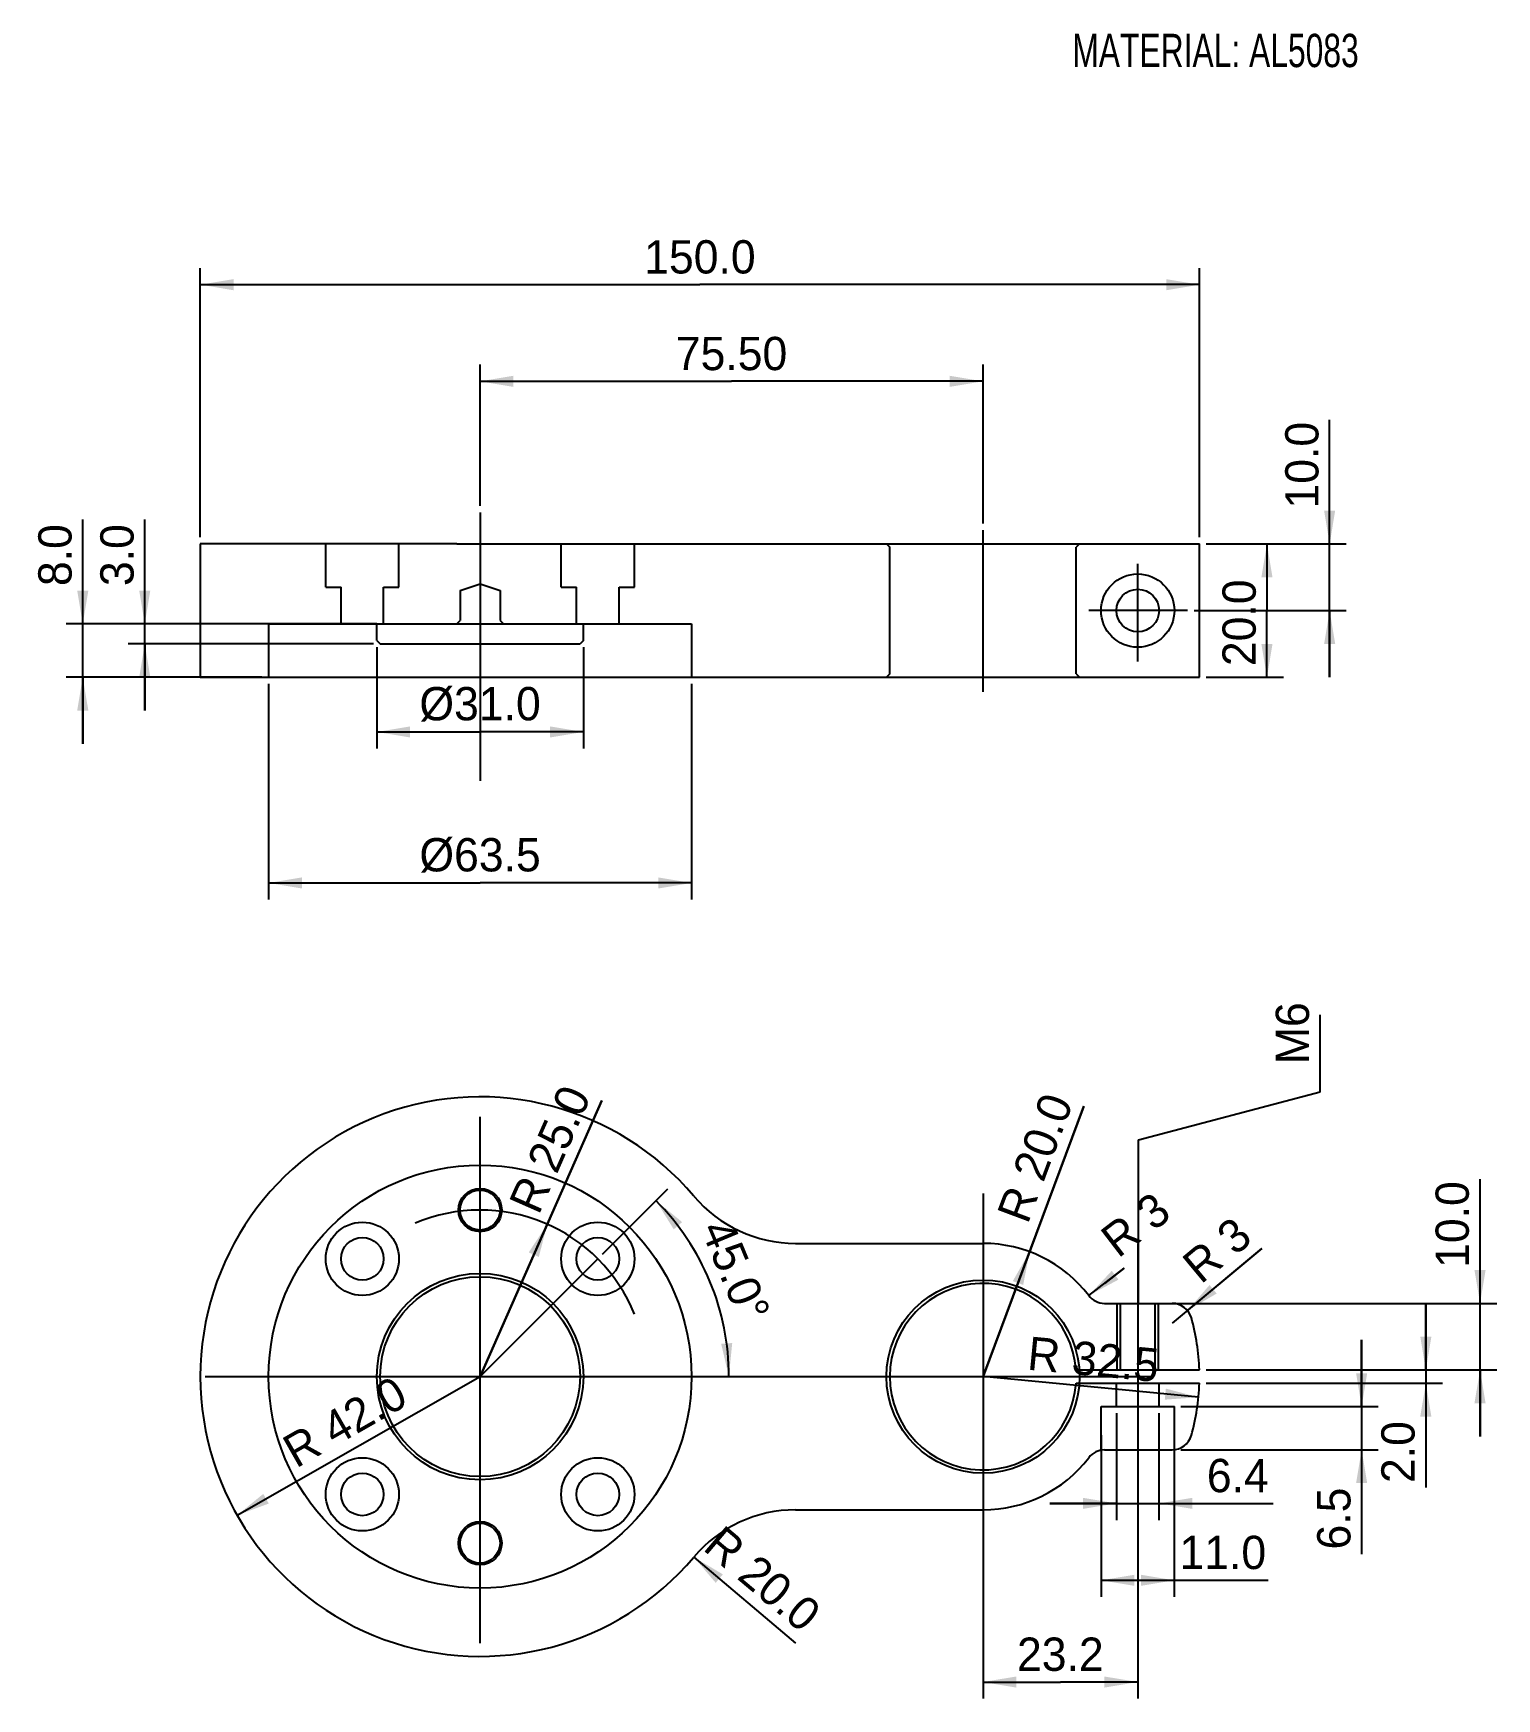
# Model space of a CAD drawing. Extents: x -67 to 153, y -48 to 202.
import ezdxf

# ---------------------------------------------------------------- set-up
doc = ezdxf.new("R2010")
doc.units = 0
doc.header["$MEASUREMENT"] = 0
for name, pattern in [('center', [0]), ('dashed', [0]), ('solid', [0])]:
    doc.linetypes.add(name, pattern=pattern)
doc.layers.add('2', color=7, linetype='solid')
doc.dimstyles.get("Standard").update_dxf_attribs({"dimtxt": 0.18, "dimasz": 0.18, "dimexe": 0.18, "dimexo": 0.0625, "dimgap": 0.09, "dimtad": 0, "dimtih": 1, "dimtoh": 1, "dimdec": 4, "dimzin": 0, "dimdsep": 46, "dimtxsty": 'Standard', "dimcen": 0.09, "dimadec": 0, "dimazin": 0, "dimtfac": 1, "dimtdec": 4, "dimtofl": 0, "dimtmove": 0, "dimatfit": 0, "dimfxl": 0, "dimtolj": 1, "dimtzin": 0, "dimarcsym": 0})

# ---------------------------------------------------------------- blocks, each defined once
blk = doc.blocks.new('*D0')
at = {"layer": '2', "color": 4, "linetype": 'solid'}
for p, q in [((-50.34, 113, 0), (-50.34, 128.66, 0)), ((-15.48, 113, 0), (-52.84, 113, 0)), ((-50.34, 100, 0), (-50.34, 113, 0)), ((-16, 110, 0), (-52.84, 110, 0)), ((-50.34, 110, 0), (-50.34, 100, 0))]:
    blk.add_line(p, q, dxfattribs=at)
for points in [[(-51.17, 118, 0), (-49.51, 118, 0), (-50.34, 113, 0)], [(-49.51, 105, 0), (-51.17, 105, 0), (-50.34, 110, 0)]]:
    blk.add_solid(points, dxfattribs=at)
at = {"layer": '2', "color": 4, "linetype": 'solid', "insert": (-54.48, 123.33, 0), "char_height": 5, "width": 9.548981086e-314, "attachment_point": 5, "rotation": 90}
blk.add_mtext('{\\H5.000000;3.0}', dxfattribs=at)
blk = doc.blocks.new('*D1')
at = {"layer": '2', "color": 4, "linetype": 'solid'}
for p, q in [((-15.5, 109.5, 0), (-15.5, 94.28, 0)), ((15.5, 109.5, 0), (15.5, 94.28, 0)), ((-15.5, 96.78, 0), (0, 96.78, 0)), ((15.5, 96.78, 0), (0, 96.78, 0))]:
    blk.add_line(p, q, dxfattribs=at)
for points in [[(-10.5, 97.61, 0), (-10.5, 95.95, 0), (-15.5, 96.78, 0)], [(10.5, 95.95, 0), (10.5, 97.61, 0), (15.5, 96.78, 0)]]:
    blk.add_solid(points, dxfattribs=at)
at = {"layer": '2', "color": 4, "linetype": 'solid', "insert": (0, 100.93, 0), "char_height": 5, "attachment_point": 5}
blk.add_mtext('{\\H5.000000;%%C31.0}', dxfattribs=at)
blk = doc.blocks.new('*D2')
at = {"layer": '2', "color": 4, "linetype": 'solid'}
for p, q in [((-31.75, 104, 0), (-31.75, 71.61, 0)), ((31.75, 104, 0), (31.75, 71.61, 0)), ((-31.75, 74.11, 0), (0, 74.11, 0)), ((31.75, 74.11, 0), (0, 74.11, 0))]:
    blk.add_line(p, q, dxfattribs=at)
for points in [[(-26.75, 74.94, 0), (-26.75, 73.28, 0), (-31.75, 74.11, 0)], [(26.75, 73.28, 0), (26.75, 74.94, 0), (31.75, 74.11, 0)]]:
    blk.add_solid(points, dxfattribs=at)
at = {"layer": '2', "color": 4, "linetype": 'solid', "insert": (0, 78.25, 0), "char_height": 5, "attachment_point": 5}
blk.add_mtext('{\\H5.000000;%%C63.5}', dxfattribs=at)
blk = doc.blocks.new('*D3')
at = {"layer": '2', "color": 4, "linetype": 'solid'}
for p, q in [((0, 130.75, 0), (0, 151.92, 0)), ((75.5, 128.07, 0), (75.5, 151.92, 0)), ((0, 149.42, 0), (37.75, 149.42, 0)), ((75.5, 149.42, 0), (37.75, 149.42, 0))]:
    blk.add_line(p, q, dxfattribs=at)
for points in [[(5, 150.25, 0), (5, 148.58, 0), (0, 149.42, 0)], [(70.5, 148.58, 0), (70.5, 150.25, 0), (75.5, 149.42, 0)]]:
    blk.add_solid(points, dxfattribs=at)
at = {"layer": '2', "color": 4, "linetype": 'solid', "insert": (37.75, 153.56, 0), "char_height": 5, "attachment_point": 5}
blk.add_mtext('{\\H5.000000;75.50}', dxfattribs=at)
blk = doc.blocks.new('*D4')
at = {"layer": '2', "color": 4, "linetype": 'solid'}
for p, q in [((-42, 126, 0), (-42, 166.43, 0)), ((108, 126, 0), (108, 166.43, 0)), ((-42, 163.93, 0), (33, 163.93, 0)), ((108, 163.93, 0), (33, 163.93, 0))]:
    blk.add_line(p, q, dxfattribs=at)
for points in [[(-37, 164.76, 0), (-37, 163.09, 0), (-42, 163.93, 0)], [(103, 163.09, 0), (103, 164.76, 0), (108, 163.93, 0)]]:
    blk.add_solid(points, dxfattribs=at)
at = {"layer": '2', "color": 4, "linetype": 'solid', "insert": (33, 168.07, 0), "char_height": 5, "attachment_point": 5}
blk.add_mtext('{\\H5.000000;150.0}', dxfattribs=at)
blk = doc.blocks.new('*D10')
at = {"layer": '2', "color": 4, "linetype": 'solid'}
blk.add_line((32.09, -27.1, 0), (47.37, -40, 0), dxfattribs=at)
blk.add_solid([(36.45, -29.69, 0), (35.37, -30.96, 0), (32.09, -27.1, 0)], dxfattribs=at)
at = {"layer": '2', "color": 4, "linetype": 'solid', "insert": (42.4, -30.38, 0), "char_height": 5, "attachment_point": 5, "rotation": 319.8222}
blk.add_mtext('{\\H5.000000;R 20.0}', dxfattribs=at)
blk = doc.blocks.new('*D11')
at = {"layer": '2', "color": 4, "linetype": 'solid'}
blk.add_line((-36.48, -20.82, 0), (0, 0, 0), dxfattribs=at)
blk.add_solid([(-32.55, -17.61, 0), (-31.72, -19.06, 0), (-36.48, -20.82, 0)], dxfattribs=at)
at = {"layer": '2', "color": 4, "linetype": 'solid', "insert": (-20.29, -6.81, 0), "char_height": 5, "attachment_point": 5, "rotation": 29.7106}
blk.add_mtext('{\\H5.000000;R 42.0}', dxfattribs=at)
blk = doc.blocks.new('*D12')
at = {"layer": '2', "color": 4, "linetype": 'solid'}
for p, q in [((91.37, 12.17, 0), (96.71, 16.27, 0)), ((96.71, 16.27, 0), (93.75, 14, 0))]:
    blk.add_line(p, q, dxfattribs=at)
blk.add_solid([(94.83, 15.88, 0), (95.84, 14.56, 0), (91.37, 12.17, 0)], dxfattribs=at)
at = {"layer": '2', "color": 4, "linetype": 'solid', "insert": (98.41, 22.8, 0), "char_height": 5, "attachment_point": 5, "rotation": 37.4952}
blk.add_mtext('{\\H5.000000;R 3}', dxfattribs=at)
blk = doc.blocks.new('*D13')
at = {"layer": '2', "color": 4, "linetype": 'solid'}
for p, q in [((95.52, -5.5, 0), (95.52, -21.53, 0)), ((101.92, -5.5, 0), (101.92, -21.53, 0)), ((95.52, -19.03, 0), (85.52, -19.03, 0)), ((85.52, -19.03, 0), (101.92, -19.03, 0)), ((101.92, -19.03, 0), (119.08, -19.03, 0))]:
    blk.add_line(p, q, dxfattribs=at)
for points in [[(90.52, -19.86, 0), (90.52, -18.2, 0), (95.52, -19.03, 0)], [(106.92, -18.2, 0), (106.92, -19.86, 0), (101.92, -19.03, 0)]]:
    blk.add_solid(points, dxfattribs=at)
at = {"layer": '2', "color": 4, "linetype": 'solid', "insert": (113.75, -14.89, 0), "char_height": 5, "attachment_point": 5}
blk.add_mtext('{\\H5.000000;6.4}', dxfattribs=at)
blk = doc.blocks.new('*D14')
at = {"layer": '2', "color": 4, "linetype": 'solid'}
for p, q in [((93.22, -8.77, 0), (93.22, -33.08, 0)), ((104.22, -8.74, 0), (104.22, -33.08, 0)), ((93.22, -30.58, 0), (104.22, -30.58, 0)), ((104.22, -30.58, 0), (104.22, -30.58, 0)), ((104.22, -30.58, 0), (118.33, -30.58, 0))]:
    blk.add_line(p, q, dxfattribs=at)
for points in [[(98.22, -29.75, 0), (98.22, -31.41, 0), (93.22, -30.58, 0)], [(99.22, -31.41, 0), (99.22, -29.75, 0), (104.22, -30.58, 0)]]:
    blk.add_solid(points, dxfattribs=at)
at = {"layer": '2', "color": 4, "linetype": 'solid', "insert": (111.5, -26.43, 0), "char_height": 5, "attachment_point": 5}
blk.add_mtext('{\\H5.000000;11.0}', dxfattribs=at)
blk = doc.blocks.new('*D15')
at = {"layer": '2', "color": 4, "linetype": 'solid'}
for p, q in [((132.34, -4.5, 0), (132.34, 5.5, 0)), ((132.34, 5.5, 0), (132.34, -10.98, 0)), ((105.22, -4.5, 0), (134.84, -4.5, 0)), ((105.22, -10.98, 0), (134.84, -10.98, 0)), ((132.34, -10.98, 0), (132.34, -26.64, 0))]:
    blk.add_line(p, q, dxfattribs=at)
for points in [[(131.51, 0.5, 0), (133.17, 0.5, 0), (132.34, -4.5, 0)], [(133.17, -15.98, 0), (131.51, -15.98, 0), (132.34, -10.98, 0)]]:
    blk.add_solid(points, dxfattribs=at)
at = {"layer": '2', "color": 4, "linetype": 'solid', "insert": (128.2, -21.31, 0), "char_height": 5, "attachment_point": 5, "rotation": 90}
blk.add_mtext('{\\H5.000000;6.5}', dxfattribs=at)
blk = doc.blocks.new('*D16')
at = {"layer": '2', "color": 4, "linetype": 'solid'}
for p, q in [((117.37, 19.21, 0), (103.89, 8, 0)), ((106.2, 9.92, 0), (117.37, 19.21, 0))]:
    blk.add_line(p, q, dxfattribs=at)
blk.add_solid([(109.51, 13.75, 0), (110.58, 12.47, 0), (106.2, 9.92, 0)], dxfattribs=at)
at = {"layer": '2', "color": 4, "linetype": 'solid', "insert": (110.63, 18.99, 0), "char_height": 5, "attachment_point": 5, "rotation": 39.7391}
blk.add_mtext('{\\H5.000000;R 3}', dxfattribs=at)
blk = doc.blocks.new('*D17')
at = {"layer": '2', "color": 4, "linetype": 'solid'}
blk.add_line((107.85, -3.1, 0), (75.5, 0, 0), dxfattribs=at)
blk.add_solid([(102.79, -3.46, 0), (102.95, -1.8, 0), (107.85, -3.1, 0)], dxfattribs=at)
at = {"layer": '2', "color": 4, "linetype": 'solid', "insert": (92.07, 2.57, 0), "char_height": 5, "attachment_point": 5, "rotation": 354.5182}
blk.add_mtext('{\\H5.000000;R 32.5}', dxfattribs=at)
blk = doc.blocks.new('*D18')
at = {"layer": '2', "color": 4, "linetype": 'solid'}
for p, q in [((75.5, -0.38, 0), (75.5, -48.35, 0)), ((98.72, -1, 0), (98.72, -48.35, 0)), ((75.5, -45.85, 0), (87.11, -45.85, 0)), ((98.72, -45.85, 0), (87.11, -45.85, 0))]:
    blk.add_line(p, q, dxfattribs=at)
for points in [[(80.5, -45.02, 0), (80.5, -46.69, 0), (75.5, -45.85, 0)], [(93.72, -46.69, 0), (93.72, -45.02, 0), (98.72, -45.85, 0)]]:
    blk.add_solid(points, dxfattribs=at)
at = {"layer": '2', "color": 4, "linetype": 'solid', "insert": (87.11, -41.71, 0), "char_height": 5, "attachment_point": 5}
blk.add_mtext('{\\H5.000000;23.2}', dxfattribs=at)
blk = doc.blocks.new('*D19')
at = {"layer": '2', "color": 4, "linetype": 'solid'}
for p, q in [((126.12, 42.73, 0), (126.12, 54.3, 0)), ((98.82, 35.57, 0), (126.12, 42.73, 0)), ((98.82, 11, 0), (98.82, 35.57, 0))]:
    blk.add_line(p, q, dxfattribs=at)
at = {"layer": '2', "color": 4, "linetype": 'solid', "insert": (121.98, 51.55, 0), "char_height": 5, "attachment_point": 5, "rotation": 90}
blk.add_mtext('{\\H5.000000;M6}', dxfattribs=at)
blk = doc.blocks.new('*D20')
at = {"layer": '2', "color": 4, "linetype": 'solid'}
for p, q in [((150.12, 11, 0), (150.12, 29.66, 0)), ((102.82, 11, 0), (152.62, 11, 0)), ((150.12, -9, 0), (150.12, 11, 0)), ((108.98, 1, 0), (152.62, 1, 0)), ((150.12, 1, 0), (150.12, -9, 0))]:
    blk.add_line(p, q, dxfattribs=at)
for points in [[(149.28, 16, 0), (150.95, 16, 0), (150.12, 11, 0)], [(150.95, -4, 0), (149.28, -4, 0), (150.12, 1, 0)]]:
    blk.add_solid(points, dxfattribs=at)
at = {"layer": '2', "color": 4, "linetype": 'solid', "insert": (145.97, 22.83, 0), "char_height": 5, "attachment_point": 5, "rotation": 90}
blk.add_mtext('{\\H5.000000;10.0}', dxfattribs=at)
blk = doc.blocks.new('*D21')
at = {"layer": '2', "color": 4, "linetype": 'solid'}
for p, q in [((141.98, 1, 0), (141.98, 11, 0)), ((141.98, 11, 0), (141.98, -1, 0)), ((108.98, 1, 0), (144.48, 1, 0)), ((108.98, -1, 0), (144.48, -1, 0)), ((141.98, -1, 0), (141.98, -16.66, 0))]:
    blk.add_line(p, q, dxfattribs=at)
for points in [[(141.14, 6, 0), (142.81, 6, 0), (141.98, 1, 0)], [(142.81, -6, 0), (141.14, -6, 0), (141.98, -1, 0)]]:
    blk.add_solid(points, dxfattribs=at)
at = {"layer": '2', "color": 4, "linetype": 'solid', "insert": (137.83, -11.33, 0), "char_height": 5, "attachment_point": 5, "rotation": 90}
blk.add_mtext('{\\H5.000000;2.0}', dxfattribs=at)
blk = doc.blocks.new('*D22')
at = {"layer": '2', "color": 4, "linetype": 'solid'}
for p, q in [((75.5, 0, 0), (90.66, 40.59, 0)), ((90.66, 40.59, 0), (75.5, 0, 0)), ((82.5, 18.74, 0), (75.5, 0, 0))]:
    blk.add_line(p, q, dxfattribs=at)
blk.add_solid([(81.53, 13.76, 0), (79.97, 14.34, 0), (82.5, 18.74, 0)], dxfattribs=at)
at = {"layer": '2', "color": 4, "linetype": 'solid', "insert": (83.34, 32.84, 0), "char_height": 5, "attachment_point": 5, "rotation": 69.5187}
blk.add_mtext('{\\H5.000000;R 20.0}', dxfattribs=at)
blk = doc.blocks.new('*D23')
at = {"layer": '2', "color": 4, "linetype": 'solid'}
for p, q in [((-59.65, 113, 0), (-59.65, 128.66, 0)), ((-32.75, 113, 0), (-62.15, 113, 0)), ((-59.65, 95, 0), (-59.65, 113, 0)), ((-32.75, 105, 0), (-62.15, 105, 0)), ((-59.65, 105, 0), (-59.65, 95, 0))]:
    blk.add_line(p, q, dxfattribs=at)
for points in [[(-60.48, 118, 0), (-58.81, 118, 0), (-59.65, 113, 0)], [(-58.81, 100, 0), (-60.48, 100, 0), (-59.65, 105, 0)]]:
    blk.add_solid(points, dxfattribs=at)
at = {"layer": '2', "color": 4, "linetype": 'solid', "insert": (-63.79, 123.33, 0), "char_height": 5, "attachment_point": 5, "rotation": 90}
blk.add_mtext('{\\H5.000000;8.0}', dxfattribs=at)
blk = doc.blocks.new('*D24')
at = {"layer": '2', "color": 4, "linetype": 'solid'}
for p, q in [((109, 125, 0), (120.63, 125, 0)), ((118.13, 125, 0), (118.13, 115, 0)), ((118.13, 105, 0), (118.13, 115, 0)), ((109, 105, 0), (120.63, 105, 0))]:
    blk.add_line(p, q, dxfattribs=at)
for points in [[(118.96, 120, 0), (117.29, 120, 0), (118.13, 125, 0)], [(117.29, 110, 0), (118.96, 110, 0), (118.13, 105, 0)]]:
    blk.add_solid(points, dxfattribs=at)
at = {"layer": '2', "color": 4, "linetype": 'solid', "insert": (113.98, 113.17, 0), "char_height": 5, "attachment_point": 5, "rotation": 90}
blk.add_mtext('{\\H5.000000;20.0}', dxfattribs=at)
blk = doc.blocks.new('*D25')
at = {"layer": '2', "color": 4, "linetype": 'solid'}
for p, q in [((127.54, 125, 0), (127.54, 143.66, 0)), ((109, 125, 0), (130.04, 125, 0)), ((127.54, 105, 0), (127.54, 125, 0)), ((107.21, 115, 0), (130.04, 115, 0)), ((127.54, 115, 0), (127.54, 105, 0))]:
    blk.add_line(p, q, dxfattribs=at)
for points in [[(126.71, 130, 0), (128.37, 130, 0), (127.54, 125, 0)], [(128.37, 110, 0), (126.71, 110, 0), (127.54, 115, 0)]]:
    blk.add_solid(points, dxfattribs=at)
at = {"layer": '2', "color": 4, "linetype": 'solid', "insert": (123.4, 136.83, 0), "char_height": 5, "attachment_point": 5, "rotation": 90}
blk.add_mtext('{\\H5.000000;10.0}', dxfattribs=at)
blk = doc.blocks.new('*D26')
at = {"layer": '2', "color": 4, "linetype": 'solid'}
for p, q in [((0, 0, 0), (18.27, 41.46, 0)), ((18.27, 41.46, 0), (0, 0, 0)), ((10.08, 22.88, 0), (0, 0, 0))]:
    blk.add_line(p, q, dxfattribs=at)
blk.add_solid([(8.82, 17.97, 0), (7.3, 18.64, 0), (10.08, 22.88, 0)], dxfattribs=at)
at = {"layer": '2', "color": 4, "linetype": 'solid', "insert": (10.51, 34.14, 0), "char_height": 5, "attachment_point": 5, "rotation": 66.2248}
blk.add_mtext('{\\H5.000000;R 25.0}', dxfattribs=at)
blk = doc.blocks.new('*D27')
at = {"layer": '2', "color": 4, "linetype": 'solid'}
for p, q in [((18.38, 18.38, 0), (28.18, 28.18, 0)), ((37.35, 0, 0), (37.35, 0, 0))]:
    blk.add_line(p, q, dxfattribs=at)
for start, end in [(22.5, 45), (0, 22.5)]:
    blk.add_arc((0, 0, 0), 37.35, start, end, dxfattribs=at)
for points in [[(30.33, 23.2, 0), (29.08, 22.1, 0), (26.41, 26.41, 0)], [(36.19, 4.93, 0), (37.85, 5.04, 0), (37.35, 0, 0)]]:
    blk.add_solid(points, dxfattribs=at)
at = {"layer": '2', "color": 4, "linetype": 'solid', "insert": (38.34, 15.88, 0), "char_height": 5, "attachment_point": 5, "rotation": 292.5}
blk.add_mtext('{\\H5.000000;45.0%%D}', dxfattribs=at)

msp = doc.modelspace()

# ---------------------------------------------------------------- linework, layer by layer
at = {"layer": '2', "color": 2, "linetype": 'center'}
for p, q in [((0, 129.75, 0.00034), (0, 89.46011, 0.00034)), ((75.5, 102.7886, 0.00034), (75.5, 127.06906, 0.00034)), ((98.72443, 107.34119, 0.00034), (98.72443, 122.01063, 0.00034)), ((106.20982, 115, 0.00034), (91.37176, 115, 0.00034)), ((0, -40, 0.00034), (0, 39.01298, 0.00034)), ((75.5, 27.5, 0.00034), (75.5, -26.25777, 0.00034)), ((98.72443, 20, 0.00034), (98.72443, -20, 0.00034)), ((-41.25, 0, 0.00034), (101.1505, 0, 0.00034))]:
    msp.add_line(p, q, dxfattribs=at)
at = {"layer": '2', "color": 1, "linetype": 'solid'}
for p, q in [((-42, 125, 0.00034), (-42, 105, 0.00034)), ((-3.5, 125, 0.00034), (-42, 125, 0.00034)), ((-3.5, 125, 0.00034), (5.64715, 125, 0.00034)), ((3.5, 125, 0.00034), (108, 125, 0.00034)), ((108, 105, 0.00034), (108, 125, 0.00034)), ((3, 113.5, 0.00034), (3.5, 113, 0.00034)), ((-15.5, 110.5, 0.00034), (-15, 110, 0.00034)), ((15.5, 110.5, 0.00034), (15, 110, 0.00034)), ((-42, 105, 0.00034), (0, 105, 0.00034)), ((0, 105, 0.00034), (108, 105, 0.00034)), ((47.37088, 20, 0.00034), (75.5, 20, 0.00034)), ((93.74829, 11, 0.00034), (103.89454, 11, 0.00034)), ((89.46424, 1, 0.00034), (107.98461, 1, 0.00034)), ((89.46424, -1, 0.00034), (107.98461, -1, 0.00034)), ((93.74829, -11, 0.00034), (103.89454, -11, 0.00034)), ((47.37088, -20, 0.00034), (75.5, -20, 0.00034))]:
    msp.add_line(p, q, dxfattribs=at)
at = {"layer": '2', "color": 1, "linetype": 'dashed'}
for p, q in [((-23.17767, 118.5, 0.00034), (-23.17767, 125, 0.00034)), ((-12.17767, 118.5, 0.00034), (-12.17767, 125, 0.00034)), ((12.17767, 118.5, 0.00034), (12.17767, 125, 0.00034)), ((23.17767, 118.5, 0.00034), (23.17767, 125, 0.00034)), ((61, 125, 0.00034), (61.5, 124.5, 0.00034)), ((61.5, 105.5, 0.00034), (61.5, 124.5, 0.00034)), ((90, 125, 0.00034), (89.5, 124.5, 0.00034)), ((89.5, 105.5, 0.00034), (89.5, 124.5, 0.00034)), ((-23.17767, 118.5, 0.00034), (-20.87767, 118.5, 0.00034)), ((-20.87767, 113, 0.00034), (-20.87767, 118.5, 0.00034)), ((-14.47767, 118.5, 0.00034), (-12.17767, 118.5, 0.00034)), ((-14.47767, 113, 0.00034), (-14.47767, 118.5, 0.00034)), ((-3, 118, 0.00034), (0, 119, 0.00034)), ((-3, 118, 0.00034), (-3, 113.5, 0.00034)), ((0, 119, 0.00034), (3, 118, 0.00034)), ((3, 118, 0.00034), (3, 113.5, 0.00034)), ((12.17767, 118.5, 0.00034), (14.47767, 118.5, 0.00034)), ((14.47767, 113, 0.00034), (14.47767, 118.5, 0.00034)), ((20.87767, 118.5, 0.00034), (23.17767, 118.5, 0.00034)), ((20.87767, 113, 0.00034), (20.87767, 118.5, 0.00034)), ((-31.75, 113, 0.00034), (-31.75, 105, 0.00034)), ((-31.75, 113, 0.00034), (31.75, 113, 0.00034)), ((-15.5, 110.5, 0.00034), (-15.5, 113, 0.00034)), ((-3.5, 113, 0.00034), (-3, 113.5, 0.00034)), ((15.5, 110.5, 0.00034), (15.5, 113, 0.00034)), ((31.75, 113, 0.00034), (31.75, 105, 0.00034)), ((-15, 110, 0.00034), (15, 110, 0.00034)), ((61.5, 105.5, 0.00034), (61, 105, 0.00034)), ((89.5, 105.5, 0.00034), (90, 105, 0.00034)), ((95.62443, 1, 0.00034), (95.62443, 11, 0.00034)), ((96.12443, 1, 0.00034), (96.12443, 11, 0.00034)), ((101.32443, 1, 0.00034), (101.32443, 11, 0.00034)), ((101.82443, 1, 0.00034), (101.82443, 11, 0.00034)), ((95.52443, -4.5, 0.00034), (95.52443, -1, 0.00034)), ((101.92443, -4.5, 0.00034), (101.92443, -1, 0.00034)), ((93.22443, -4.5, 0.00034), (104.22443, -4.5, 0.00034)), ((93.22443, -11.04609, 0.00034), (93.22443, -4.5, 0.00034)), ((104.22443, -10.98181, 0.00034), (104.22443, -4.5, 0.00034))]:
    msp.add_line(p, q, dxfattribs=at)
at = {"layer": '2', "color": 2, "linetype": 'dashed'}
msp.add_line((0, 0, 0.00034), (17.67767, 17.67767, 0.00034), dxfattribs=at)
at = {"layer": '2', "color": 1, "linetype": 'solid'}
for centre, radius in [((98.72443, 115, 0.00034), 5.5), ((98.72443, 115, 0.00034), 3.2), ((-17.67767, 17.67767, 0.00034), 5.5), ((17.67767, 17.67767, 0.00034), 5.5), ((-17.67767, 17.67767, 0.00034), 3.2), ((17.67767, 17.67767, 0.00034), 3.2), ((75.5, 0, 0.00034), 14.5), ((-17.67767, -17.67767, 0.00034), 5.5), ((17.67767, -17.67767, 0.00034), 5.5), ((-17.67767, -17.67767, 0.00034), 3.2), ((17.67767, -17.67767, 0.00034), 3.2)]:
    msp.add_circle(centre, radius, dxfattribs=at)
at = {"layer": '2', "color": 1, "linetype": 'dashed'}
for centre, radius in [((0, 0, 0.00034), 31.75), ((0, 25, 0.00034), 3.25), ((0, 25, 0.00034), 3), ((0, 0, 0.00034), 15.5), ((0, 0, 0.00034), 15), ((0, -25, 0.00034), 3.25), ((0, -25, 0.00034), 3)]:
    msp.add_circle(centre, radius, dxfattribs=at)
at = {"layer": '2', "color": 1, "linetype": 'solid'}
for centre, radius, start, end in [((0, 0, 0.00034), 42, 40.1777695, 319.8222305), ((47.37088, 40, 0.00034), 20, 220.1777695, 270), ((75.5, 0, 0.00034), 20, 37.4952498, 90), ((75.5, 0, 0.00034), 14, 4.0960438, 355.9039562), ((93.74829, 14, 0.00034), 3, 217.4952498, 270), ((103.89454, 8, 0.00034), 3, 15.7348792, 90), ((75.5, 0, 0.00034), 32.5, 1.7632254, 15.7348792), ((75.5, 0, 0.00034), 32.5, 344.2651208, 358.2367746), ((103.89454, -8, 0.00034), 3, 270, 344.2651208), ((75.5, 0, 0.00034), 20, 270, 322.5047502), ((93.74829, -14, 0.00034), 3, 90, 142.5047502), ((47.37088, -40, 0.00034), 20, 90, 139.8222305)]:
    msp.add_arc(centre, radius, start, end, dxfattribs=at)
at = {"layer": '2', "color": 2, "linetype": 'dashed'}
msp.add_arc((0, 0, 0.00034), 25, 22.0816882, 112.9183118, dxfattribs=at)

# ---------------------------------------------------------------- texts
at = {"layer": '2', "color": 4, "linetype": 'solid', "width": 0.714286}
msp.add_text('MATERIAL: AL5083', height=5, dxfattribs=at).set_placement((88.90163, 196.59064, 0.00034))

# ---------------------------------------------------------------- dimensions: what is measured, and where the dimension line sits
at = {"layer": '2', "color": 4, "linetype": 'solid'}
for p1, p2, distance, override, picture, middle in [((-42, 125, 0.00034), (108, 125, 0.00034), 43.06894, {"dimtxt": 5, "dimasz": 5, "dimexe": 2.5, "dimexo": 1, "dimtad": 1, "dimdec": 2, "dimzin": 1, "dimtp": 0.05, "dimtm": 0.05, "dimtfac": 0.75, "dimtdec": 2, "dimtix": 1, "dimtzin": 1}, '*D4', (33, 168.06894, 0.00034)), ((-15.5, 110.5, 0.00034), (15.5, 110.5, 0.00034), -9.57412, {"dimtxt": 5, "dimasz": 5, "dimexe": 2.5, "dimexo": 1, "dimtad": 1, "dimdec": 2, "dimzin": 1, "dimtp": 0.05, "dimtm": 0.05, "dimtfac": 0.75, "dimtdec": 2, "dimtix": 1, "dimtzin": 1}, '*D1', (0, 100.92588, 0.00034)), ((-31.75, 105, 0.00034), (31.75, 105, 0.00034), -26.74649, {"dimtxt": 5, "dimasz": 5, "dimexe": 2.5, "dimexo": 1, "dimtad": 1, "dimdec": 2, "dimzin": 1, "dimtp": 0.05, "dimtm": 0.05, "dimtfac": 0.75, "dimtdec": 2, "dimtix": 1, "dimtzin": 1}, '*D2', (0, 78.25351, 0.00034)), ((95.52443, -4.5, 0.00034), (101.92442, -4.5, 0.00034), -10.38724, {"dimtxt": 5, "dimasz": 5, "dimexe": 2.5, "dimexo": 1, "dimtad": 1, "dimdec": 2, "dimzin": 1, "dimtp": 0.05, "dimtm": 0.05, "dimtfac": 0.75, "dimtdec": 2, "dimtzin": 1}, '*D13', (113.75292, -14.88724, 0.00034))]:
    dim = msp.add_aligned_dim(p1=p1, p2=p2, distance=distance, dimstyle='Standard', override=override, dxfattribs=at)
    dim.commit()
    dim.dimension.update_dxf_attribs({"geometry": picture, "text_midpoint": middle})
for base, p1, p2, override, picture, middle in [((37.75, 153.55863, 0.00034), (0, 129.75, 0.00034), (75.5, 127.06906, 0.00034), {"dimtxt": 5, "dimasz": 5, "dimexe": 2.5, "dimexo": 1, "dimtad": 1, "dimdec": 2, "dimzin": 1, "dimtp": 0.05, "dimtm": 0.05, "dimtfac": 0.75, "dimtdec": 2, "dimtix": 1, "dimtzin": 1}, '*D3', (37.75, 153.55863, 0.00034)), ((87.11221, -41.71062, 0.00034), (75.5, 0.62111, 0.00034), (98.72443, 0, 0.00034), {"dimtxt": 5, "dimasz": 5, "dimexe": 2.5, "dimexo": 1, "dimtad": 1, "dimdec": 2, "dimzin": 1, "dimtp": 0.05, "dimtm": 0.05, "dimtfac": 0.75, "dimtdec": 2, "dimtzin": 1}, '*D18', (87.11221, -41.71062, 0.00034)), ((111.49805, -26.43414, 0.00034), (93.22443, -7.77305, 0.00034), (104.22443, -7.7409, 0.00034), {"dimtxt": 5, "dimasz": 5, "dimexe": 2.5, "dimexo": 1, "dimtad": 1, "dimdec": 2, "dimzin": 1, "dimtp": 0.05, "dimtm": 0.05, "dimtfac": 0.75, "dimtdec": 2, "dimtzin": 1}, '*D14', (111.49805, -26.43414, 0.00034))]:
    dim = msp.add_linear_dim(base=base, p1=p1, p2=p2, dimstyle='Standard', override=override, dxfattribs=at)
    dim.commit()
    dim.dimension.update_dxf_attribs({"geometry": picture, "text_midpoint": middle})
for base, p1, p2, picture, middle in [((123.3973, 136.8285, 0.00034), (108, 125, 0.00034), (106.20982, 115, 0.00034), '*D25', (123.3973, 136.8285, 0.00034)), ((-54.48447, 123.3285, 0.00034), (-15, 110, 0.00034), (-14.47767, 113, 0.00034), '*D0', (-54.48447, 123.3285, 0.00034)), ((145.9726, 22.8285, 0.00034), (107.98461, 1, 0.00034), (101.82442, 11, 0.00034), '*D20', (145.9726, 22.8285, 0.00034))]:
    dim = msp.add_linear_dim(base=base, p1=p1, p2=p2, angle=90, dimstyle='Standard', override={"dimtxt": 5, "dimasz": 5, "dimexe": 2.5, "dimexo": 1, "dimtad": 1, "dimtih": 0, "dimtoh": 0, "dimdec": 2, "dimzin": 1, "dimtp": 0.05, "dimtm": 0.05, "dimtfac": 0.75, "dimtdec": 2, "dimtix": 1, "dimtzin": 1}, dxfattribs=at)
    dim.commit()
    dim.dimension.update_dxf_attribs({"geometry": picture, "text_midpoint": middle, "text_rotation": 90})
for p1, p2, distance, override, picture, middle in [((-31.75, 105, 0.00034), (-31.75, 113, 0.00034), 32.04079, {"dimtxt": 5, "dimasz": 5, "dimexe": 2.5, "dimexo": 1, "dimtad": 1, "dimtih": 0, "dimtoh": 0, "dimdec": 2, "dimzin": 1, "dimtp": 0.05, "dimtm": 0.05, "dimtfac": 0.75, "dimtdec": 2, "dimtix": 1, "dimtzin": 1}, '*D23', (-63.79079, 123.3285, 0.00034)), ((108, 125, 0.00034), (108, 105, 0.00034), 5.9838, {"dimtxt": 5, "dimasz": 5, "dimexe": 2.5, "dimexo": 1, "dimtad": 1, "dimtih": 0, "dimtoh": 0, "dimdec": 2, "dimzin": 1, "dimtp": 0.05, "dimtm": 0.05, "dimtfac": 0.75, "dimtdec": 2, "dimtix": 1, "dimtzin": 1}, '*D24', (113.9838, 113.1715, 0.00034)), ((107.98461, 1, 0.00034), (107.98461, -1, 0.00034), 29.84701, {"dimtxt": 5, "dimasz": 5, "dimexe": 2.5, "dimexo": 1, "dimtad": 1, "dimtih": 0, "dimtoh": 0, "dimdec": 2, "dimzin": 1, "dimtp": 0.05, "dimtm": 0.05, "dimtfac": 0.75, "dimtdec": 2, "dimtix": 1, "dimtzin": 1}, '*D21', (137.83162, -11.3285, 0.00034)), ((104.22443, -4.5, 0.00034), (104.22443, -10.98181, 0.00034), 23.97093, {"dimtxt": 5, "dimasz": 5, "dimexe": 2.5, "dimexo": 1, "dimtad": 1, "dimtih": 0, "dimtoh": 0, "dimdec": 2, "dimzin": 1, "dimtp": 0.05, "dimtm": 0.05, "dimtfac": 0.75, "dimtdec": 2, "dimtzin": 1}, '*D15', (128.19536, -21.31031, 0.00034))]:
    dim = msp.add_aligned_dim(p1=p1, p2=p2, distance=distance, dimstyle='Standard', override=override, dxfattribs=at)
    dim.commit()
    dim.dimension.update_dxf_attribs({"geometry": picture, "text_midpoint": middle, "text_rotation": 90})
dim = msp.add_ordinate_dim(feature_location=(98.8214111328, 11, 0.0003397293), offset=(27.3009044261, 43.3044355296), dtype=1, origin=(98.8214111328, 11, 0.0003397293), dimstyle='Standard', override={"dimtxt": 5, "dimasz": 3.5785, "dimexe": 2.5, "dimexo": 0, "dimtad": 1, "dimtih": 0, "dimtoh": 0, "dimdec": 2, "dimzin": 1, "dimtp": 0.05, "dimtm": 0.05, "dimtfac": 0.75, "dimtdec": 2, "dimtzin": 1}, dxfattribs=at)
dim.commit()
dim.dimension.update_dxf_attribs({"geometry": '*D19', "text_midpoint": (121.9789117127, 51.5544355296, 0.0003397293), "text_rotation": 90})
for center, mpoint, override, picture, middle, turn in [((0, 0, 0.00034), (10.07875, 22.87835, 0.00034), {"dimtxt": 5, "dimasz": 5, "dimexe": 2.5, "dimexo": 1, "dimtad": 1, "dimtih": 0, "dimtoh": 0, "dimdec": 2, "dimzin": 1, "dimse1": 1, "dimse2": 1, "dimtp": 0.05, "dimtm": 0.05, "dimtfac": 0.75, "dimtdec": 2, "dimtzin": 1}, '*D26', (10.51152, 34.13829, 0.00034), 66.224755), ((75.5, 0, 0.00034), (82.49802, 18.73573, 0.00034), {"dimtxt": 5, "dimasz": 5, "dimexe": 2.5, "dimexo": 1, "dimtad": 1, "dimtih": 0, "dimtoh": 0, "dimdec": 2, "dimzin": 1, "dimse1": 1, "dimse2": 1, "dimtp": 0.05, "dimtm": 0.05, "dimtfac": 0.75, "dimtdec": 2, "dimtix": 1, "dimtzin": 1}, '*D22', (83.34151, 32.83563, 0.00034), 69.5187376), ((93.74829, 14, 0.00034), (91.36808, 12.17391, 0.00034), {"dimtxt": 5, "dimasz": 5, "dimexe": 2.5, "dimexo": 1, "dimtad": 1, "dimtih": 0, "dimtoh": 0, "dimdec": 2, "dimzin": 1, "dimse1": 1, "dimse2": 1, "dimtp": 0.05, "dimtm": 0.05, "dimtfac": 0.75, "dimtdec": 2, "dimtzin": 1}, '*D12', (98.41277, 22.80088, 0.00034), 37.4952498), ((103.89454, 8, 0.00034), (106.20143, 9.91788, 0.00034), {"dimtxt": 5, "dimasz": 5, "dimexe": 2.5, "dimexo": 1, "dimtad": 1, "dimtih": 0, "dimtoh": 0, "dimdec": 2, "dimzin": 1, "dimse1": 1, "dimse2": 1, "dimtp": 0.05, "dimtm": 0.05, "dimtfac": 0.75, "dimtdec": 2, "dimtzin": 1}, '*D16', (110.62693, 18.98539, 0.00034), 39.7390691), ((75.5, 0, 0.00034), (107.85136, -3.10471, 0.00034), {"dimtxt": 5, "dimasz": 5, "dimexe": 2.5, "dimexo": 1, "dimtad": 1, "dimtih": 0, "dimtoh": 0, "dimdec": 2, "dimzin": 1, "dimse1": 1, "dimse2": 1, "dimtp": 0.05, "dimtm": 0.05, "dimtfac": 0.75, "dimtdec": 2, "dimtzin": 1}, '*D17', (92.0715, 2.5721, 0.00034), 354.5182063), ((0, 0, 0.00034), (-36.47868, -20.81601, 0.00034), {"dimtxt": 5, "dimasz": 5, "dimexe": 2.5, "dimexo": 1, "dimtad": 1, "dimtih": 0, "dimtoh": 0, "dimdec": 2, "dimzin": 1, "dimse1": 1, "dimse2": 1, "dimtp": 0.05, "dimtm": 0.05, "dimtfac": 0.75, "dimtdec": 2, "dimtix": 1, "dimtzin": 1}, '*D11', (-20.29289, -6.80929, 0.00034), 29.7105876), ((47.37088, -40, 0.00034), (32.08995, -27.09677, 0.00034), {"dimtxt": 5, "dimasz": 5, "dimexe": 2.5, "dimexo": 1, "dimtad": 1, "dimtih": 0, "dimtoh": 0, "dimdec": 2, "dimzin": 1, "dimse1": 1, "dimse2": 1, "dimtp": 0.05, "dimtm": 0.05, "dimtfac": 0.75, "dimtdec": 2, "dimtix": 1, "dimtzin": 1}, '*D10', (42.40358, -30.38263, 0.00034), 319.8222305)]:
    dim = msp.add_radius_dim(center=center, mpoint=mpoint, dimstyle='Standard', override=override, dxfattribs=at)
    dim.commit()
    dim.dimension.update_dxf_attribs({"geometry": picture, "text_midpoint": middle, "text_rotation": turn})
dim = msp.add_angular_dim_2l(base=(38.33821, 15.88021), line1=((0, 0, 0.00034), (17.67767, 17.67767, 0.00034)), line2=((101.1505, 0, 0.00034), (-41.25, 0, 0.00034)), dimstyle='Standard', override={"dimtxt": 5, "dimasz": 5, "dimexe": 2.5, "dimexo": 1, "dimtad": 1, "dimtih": 0, "dimtoh": 0, "dimadec": 1, "dimazin": 1, "dimtp": 0.05, "dimtm": 0.05, "dimtfac": 0.75, "dimtdec": 1, "dimtix": 1, "dimtzin": 1}, dxfattribs=at)
dim.commit()
dim.dimension.update_dxf_attribs({"geometry": '*D27', "text_midpoint": (38.33821, 15.88021, 0.00034), "text_rotation": 292.5})

doc.saveas('drawing.dxf')
